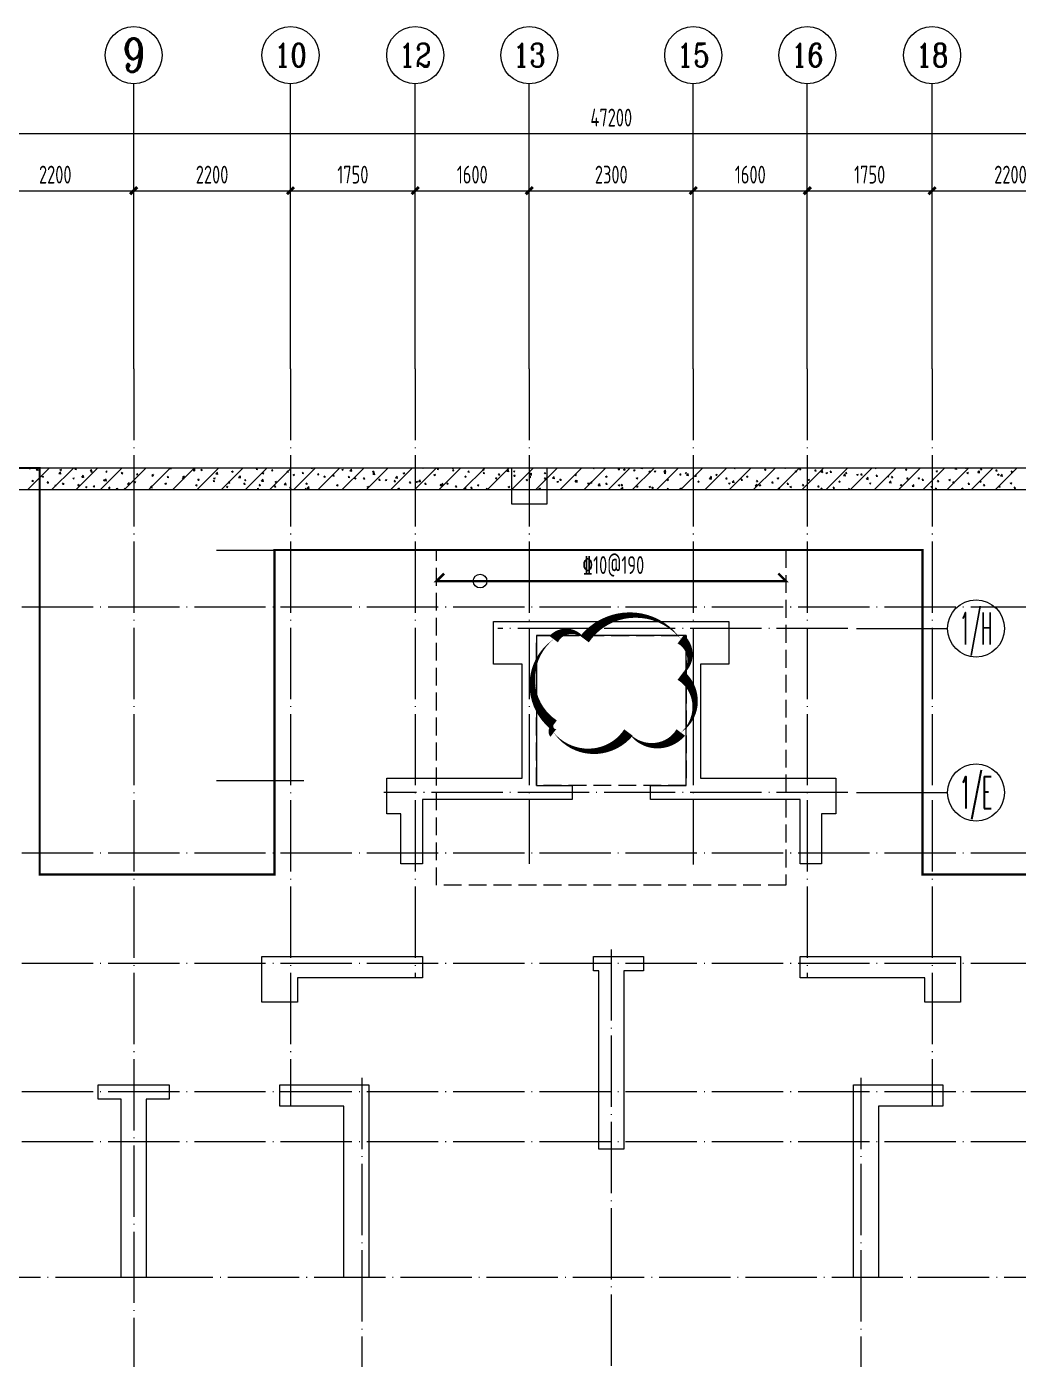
# Model space of a CAD drawing. Extents: x 5874492 to 7194610, y -939842 to -279257.
# Drawn here: x 6106442 to 6120353, y -567029 to -548338 of the extents above; entities that cross this region are included whole.
import ezdxf
from ezdxf.enums import TextEntityAlignment as Align

# ---------------------------------------------------------------- set-up
doc = ezdxf.new("R2010")
doc.units = 0
doc.header["$LTSCALE"] = 1000
doc.linetypes.add('DASH', pattern=[0.35, 0.25, -0.1])
doc.linetypes.add('DOTE', pattern=[2.42, 2, -0.2, 0.02, -0.2])
for name, color, linetype, lineweight in [('A-标注-内部轴号', 105, 'Continuous', 15), ('A-标注-轴号', 3, 'Continuous', 15), ('A-标注-轴号文字', 7, 'Continuous', 15), ('A-轴线-塔楼', 1, 'DOTE', 9), ('A-轴线-隔墙', 41, 'DOTE', 9), ('S-基础-BASE', 4, 'DASH', 20), ('S-基础-BASE-CON', 2, 'Continuous', 20), ('S-基础-DQ', 6, 'Continuous', 20), ('S-基础-HATCH', 251, 'Continuous', 20), ('S-墙柱-WALL', 6, 'Continuous', 20), ('S-板-楼板正筋', 107, 'Continuous', 20), ('S-板-楼板正筋文字', 107, 'Continuous', 20), ('S-轴网-轴号', 3, 'Continuous', 20), ('S-轴网-轴线', 1, 'DOTE', 9)]:
    doc.layers.add(name, color=color, linetype=linetype, lineweight=lineweight)
doc.layers.add('S-活动层-非打印1', color=170, linetype='Continuous', plot=False)
doc.styles.add('_TCH_AXIS', font='COMPLEX.shx', dxfattribs={"bigfont": 'hztxt.shx'})
doc.styles.add('BW_Rein', font='tssdeng.shx', dxfattribs={"width": 0.7, "bigfont": 'hztxt.shx'})
doc.styles.add('COMPLEX', font='COMPLEX')
doc.styles.add('TSSD_REIN_T3', font='tssdeng.shx', dxfattribs={"width": 0.7, "bigfont": 'hztxt.shx'})
doc.dimstyles.new('_TCH_ARCH&&100', dxfattribs={"dimtxt": 250, "dimasz": 100, "dimexe": 100, "dimexo": 100, "dimgap": 100, "dimtad": 1, "dimdec": 0, "dimzin": 0, "dimdsep": 46, "dimtxsty": 'TSSD_REIN_T3', "dimblk": 'ARCHTICK', "dimcen": 0.09, "dimclrt": 7, "dimazin": 2, "dimtfac": 1, "dimtdec": 0, "dimtix": 1, "dimtmove": 2, "dimatfit": 3, "dimfxl": 0, "dimtolj": 1, "dimtzin": 0, "dimarcsym": 0})

# ---------------------------------------------------------------- blocks, each defined once
blk = doc.blocks.new('A$C7008057F')
at = {"layer": 'S-基础-BASE-CON', "const_width": 30}
blk.add_lwpolyline([(32310, 2050), (20370, 2050), (20370, -3650), (17065, -3650), (17065, 900), (7975, 900), (7975, 900), (7975, 100), (7975, -1680), (7975, -2330), (7975, -3650), (4680, -3650), (4680, 2050), (-6860, 2050), (-6860, -4950), (-12960, -4950), (-12960, -17400)], dxfattribs=at)
blk = doc.blocks.new('sfdgjhgfhgkjhk')
at = {"layer": 'S-基础-DQ'}
for points in [[(6945492, 358792), (6945492, 356336), (6963809, 356336), (6963809, 354236), (6966809, 354236), (6966809, 354586), (6971909, 354586), (6971909, 347036), (6977909, 347036), (6977909, 339686), (6931592, 339686), (6931592, 336294)], [(6931892, 336294), (6931892, 339386), (6978209, 339386), (6978209, 347336), (6972209, 347336), (6972209, 354886), (6966509, 354886), (6966509, 354536), (6964109, 354536), (6964109, 356636), (6945792, 356636), (6945792, 358792)]]:
    blk.add_lwpolyline(points, dxfattribs=at)
blk.add_lwpolyline([(6953609, 356136), (6953609, 356636), (6953109, 356636), (6953109, 356136)], close=True, dxfattribs=at)
at = {"layer": 'S-基础-HATCH'}
for p, q in [((6946323, 356336), (6946623, 356636)), ((6946345, 356636), (6946359, 356627)), ((6946359, 356623), (6946364, 356636)), ((6946440, 356609), (6946464, 356633)), ((6946468, 356602), (6946464, 356631)), ((6946663, 356336), (6946963, 356636)), ((6946775, 356613), (6946796, 356621)), ((6946775, 356613), (6946790, 356603)), ((6946790, 356633), (6946789, 356636)), ((6946790, 356599), (6946797, 356618)), ((6946986, 356619), (6947001, 356636)), ((6946986, 356619), (6947004, 356618)), ((6947005, 356614), (6947001, 356633)), ((6947002, 356336), (6947302, 356636)), ((6947201, 356600), (6947216, 356617)), ((6947220, 356595), (6947217, 356614)), ((6947342, 356336), (6947642, 356636)), ((6947681, 356336), (6947981, 356636)), ((6948020, 356336), (6948320, 356636)), ((6948322, 356636), (6948335, 356627)), ((6948336, 356624), (6948340, 356636)), ((6948360, 356336), (6948660, 356636)), ((6948642, 356603), (6948665, 356628)), ((6948669, 356596), (6948666, 356625)), ((6948699, 356336), (6948999, 356636)), ((6948751, 356613), (6948772, 356621)), ((6948751, 356613), (6948766, 356603)), ((6948767, 356600), (6948773, 356618)), ((6949039, 356336), (6949339, 356636)), ((6949329, 356636), (6949330, 356636)), ((6949330, 356633), (6949330, 356636)), ((6949378, 356336), (6949678, 356636)), ((6949527, 356619), (6949541, 356636)), ((6949527, 356619), (6949545, 356617)), ((6949545, 356614), (6949542, 356633)), ((6949717, 356336), (6950017, 356636)), ((6949742, 356600), (6949756, 356617)), ((6949761, 356595), (6949757, 356614)), ((6950057, 356336), (6950357, 356636)), ((6950300, 356636), (6950312, 356628)), ((6950313, 356625), (6950316, 356636)), ((6950396, 356336), (6950696, 356636)), ((6950728, 356614), (6950749, 356622)), ((6950728, 356614), (6950743, 356604)), ((6950736, 356336), (6951036, 356636)), ((6950744, 356601), (6950750, 356619)), ((6950843, 356598), (6950866, 356622)), ((6950870, 356591), (6950867, 356619)), ((6951075, 356336), (6951375, 356636)), ((6951415, 356336), (6951715, 356636)), ((6951754, 356336), (6952054, 356636)), ((6951867, 356636), (6951870, 356636)), ((6951871, 356633), (6951870, 356636)), ((6952067, 356619), (6952082, 356636)), ((6952067, 356619), (6952085, 356617)), ((6952086, 356614), (6952082, 356632)), ((6952093, 356336), (6952393, 356636)), ((6952277, 356636), (6952288, 356629)), ((6952282, 356600), (6952297, 356617)), ((6952289, 356625), (6952293, 356636)), ((6952301, 356595), (6952298, 356614)), ((6952433, 356336), (6952733, 356636)), ((6952705, 356615), (6952726, 356623)), ((6952705, 356615), (6952720, 356605)), ((6952720, 356601), (6952726, 356619)), ((6952752, 356635), (6952752, 356636)), ((6952772, 356336), (6953072, 356636)), ((6953045, 356592), (6953068, 356616)), ((6953072, 356585), (6953069, 356613)), ((6953112, 356336), (6953412, 356636)), ((6953451, 356336), (6953751, 356636)), ((6953790, 356336), (6954090, 356636)), ((6954130, 356336), (6954430, 356636)), ((6954255, 356636), (6954265, 356629)), ((6954266, 356626), (6954269, 356636)), ((6954404, 356636), (6954411, 356636)), ((6954411, 356632), (6954411, 356636)), ((6954469, 356336), (6954769, 356636)), ((6954608, 356618), (6954622, 356636)), ((6954608, 356618), (6954626, 356617)), ((6954626, 356613), (6954623, 356632)), ((6954681, 356615), (6954702, 356623)), ((6954681, 356615), (6954696, 356605)), ((6954697, 356602), (6954703, 356620)), ((6954809, 356336), (6955109, 356636)), ((6954823, 356600), (6954837, 356617)), ((6954842, 356595), (6954838, 356613)), ((6954926, 356636), (6954926, 356636)), ((6954926, 356636), (6954952, 356632)), ((6954953, 356629), (6954952, 356636)), ((6955148, 356336), (6955448, 356636)), ((6955487, 356336), (6955787, 356636)), ((6955827, 356336), (6956127, 356636)), ((6956166, 356336), (6956466, 356636)), ((6956233, 356636), (6956242, 356630)), ((6956242, 356627), (6956246, 356636)), ((6956506, 356336), (6956806, 356636)), ((6956658, 356616), (6956679, 356624)), ((6956658, 356616), (6956673, 356606)), ((6956674, 356603), (6956680, 356621)), ((6956845, 356336), (6957145, 356636)), ((6956942, 356636), (6956951, 356635)), ((6956952, 356632), (6956951, 356636)), ((6957127, 356630), (6957133, 356636)), ((6957127, 356630), (6957154, 356626)), ((6957148, 356618), (6957163, 356635)), ((6957148, 356618), (6957166, 356617)), ((6957155, 356623), (6957153, 356636)), ((6957167, 356613), (6957163, 356632)), ((6957185, 356336), (6957485, 356636)), ((6957364, 356599), (6957378, 356616)), ((6957382, 356594), (6957379, 356613)), ((6957524, 356336), (6957824, 356636)), ((6957863, 356336), (6958163, 356636)), ((6958203, 356336), (6958503, 356636)), ((6958210, 356636), (6958218, 356631)), ((6958219, 356627), (6958222, 356636)), ((6958542, 356336), (6958842, 356636)), ((6958635, 356617), (6958656, 356625)), ((6958635, 356617), (6958650, 356607)), ((6958650, 356603), (6958656, 356621)), ((6958882, 356336), (6959182, 356636)), ((6959221, 356336), (6959521, 356636)), ((6959329, 356625), (6959340, 356636)), ((6959329, 356625), (6959355, 356620)), ((6959356, 356618), (6959354, 356636)), ((6959480, 356636), (6959492, 356635)), ((6959492, 356632), (6959491, 356636)), ((6959560, 356336), (6959860, 356636)), ((6959689, 356618), (6959703, 356635)), ((6959689, 356618), (6959707, 356616)), ((6959707, 356613), (6959704, 356632)), ((6959900, 356336), (6960200, 356636)), ((6959904, 356599), (6959918, 356616)), ((6959923, 356594), (6959919, 356613)), ((6960188, 356636), (6960195, 356631)), ((6960196, 356628), (6960198, 356636)), ((6946382, 356450), (6946397, 356467)), ((6946382, 356450), (6946400, 356448)), ((6946401, 356445), (6946398, 356464)), ((6946440, 356609), (6946467, 356605)), ((6946523, 356516), (6946544, 356524)), ((6946523, 356516), (6946538, 356506)), ((6946538, 356503), (6946544, 356521)), ((6946598, 356431), (6946612, 356448)), ((6946598, 356431), (6946615, 356430)), ((6946616, 356426), (6946613, 356445)), ((6946760, 356559), (6946784, 356584)), ((6946760, 356559), (6946787, 356555)), ((6946788, 356552), (6946784, 356581)), ((6946813, 356412), (6946827, 356429)), ((6946831, 356407), (6946828, 356426)), ((6946954, 356492), (6946975, 356500)), ((6946954, 356492), (6946969, 356482)), ((6946970, 356479), (6946976, 356497)), ((6947081, 356510), (6947104, 356534)), ((6947081, 356510), (6947107, 356506)), ((6947108, 356503), (6947105, 356531)), ((6947201, 356600), (6947219, 356599)), ((6947206, 356589), (6947227, 356597)), ((6947206, 356589), (6947221, 356579)), ((6947222, 356575), (6947228, 356593)), ((6947385, 356468), (6947406, 356476)), ((6947385, 356468), (6947400, 356458)), ((6947401, 356460), (6947424, 356484)), ((6947401, 356455), (6947407, 356473)), ((6947401, 356460), (6947427, 356456)), ((6947417, 356581), (6947431, 356599)), ((6947417, 356581), (6947435, 356580)), ((6947428, 356453), (6947425, 356482)), ((6947435, 356577), (6947432, 356595)), ((6947632, 356563), (6947646, 356580)), ((6947632, 356563), (6947650, 356561)), ((6947637, 356565), (6947658, 356573)), ((6947637, 356565), (6947652, 356555)), ((6947650, 356558), (6947647, 356577)), ((6947653, 356551), (6947659, 356569)), ((6947721, 356410), (6947744, 356435)), ((6947748, 356403), (6947745, 356432)), ((6947816, 356444), (6947837, 356452)), ((6947816, 356444), (6947831, 356434)), ((6947832, 356431), (6947838, 356449)), ((6947847, 356544), (6947861, 356561)), ((6947847, 356544), (6947865, 356542)), ((6947866, 356539), (6947862, 356558)), ((6948062, 356525), (6948077, 356542)), ((6948062, 356525), (6948080, 356523)), ((6948068, 356541), (6948089, 356549)), ((6948068, 356541), (6948083, 356531)), ((6948081, 356520), (6948077, 356539)), ((6948084, 356527), (6948090, 356545)), ((6948247, 356420), (6948268, 356428)), ((6948263, 356407), (6948269, 356425)), ((6948277, 356506), (6948292, 356523)), ((6948277, 356506), (6948295, 356505)), ((6948296, 356501), (6948292, 356520)), ((6948493, 356487), (6948507, 356505)), ((6948493, 356487), (6948510, 356486)), ((6948499, 356517), (6948520, 356525)), ((6948499, 356517), (6948514, 356507)), ((6948511, 356482), (6948508, 356501)), ((6948515, 356503), (6948521, 356521)), ((6948642, 356603), (6948668, 356599)), ((6948708, 356468), (6948722, 356486)), ((6948708, 356468), (6948726, 356467)), ((6948726, 356464), (6948723, 356482)), ((6948923, 356450), (6948937, 356467)), ((6948923, 356450), (6948941, 356448)), ((6948931, 356493), (6948952, 356501)), ((6948931, 356493), (6948945, 356483)), ((6948941, 356445), (6948938, 356464)), ((6948946, 356479), (6948952, 356497)), ((6948962, 356554), (6948985, 356578)), ((6948962, 356554), (6948989, 356550)), ((6948989, 356547), (6948986, 356575)), ((6949138, 356431), (6949153, 356448)), ((6949138, 356431), (6949156, 356429)), ((6949157, 356426), (6949153, 356445)), ((6949183, 356589), (6949204, 356597)), ((6949183, 356589), (6949198, 356579)), ((6949198, 356576), (6949204, 356594)), ((6949282, 356504), (6949305, 356528)), ((6949282, 356504), (6949309, 356500)), ((6949309, 356497), (6949306, 356526)), ((6949353, 356412), (6949368, 356429)), ((6949362, 356469), (6949383, 356477)), ((6949362, 356469), (6949377, 356459)), ((6949372, 356407), (6949368, 356426)), ((6949377, 356455), (6949383, 356473)), ((6949602, 356454), (6949626, 356479)), ((6949602, 356454), (6949629, 356450)), ((6949614, 356565), (6949635, 356573)), ((6949614, 356565), (6949629, 356555)), ((6949630, 356447), (6949626, 356476)), ((6949629, 356552), (6949635, 356570)), ((6949742, 356600), (6949760, 356598)), ((6949793, 356445), (6949814, 356453)), ((6949793, 356445), (6949808, 356435)), ((6949808, 356431), (6949814, 356449)), ((6949922, 356405), (6949946, 356429)), ((6949950, 356398), (6949946, 356426)), ((6949957, 356581), (6949972, 356598)), ((6949957, 356581), (6949975, 356580)), ((6949976, 356576), (6949972, 356595)), ((6950045, 356541), (6950066, 356549)), ((6950045, 356541), (6950060, 356531)), ((6950060, 356528), (6950067, 356546)), ((6950172, 356562), (6950187, 356580)), ((6950172, 356562), (6950190, 356561)), ((6950191, 356557), (6950187, 356576)), ((6950224, 356421), (6950245, 356429)), ((6950240, 356407), (6950246, 356425)), ((6950388, 356544), (6950402, 356561)), ((6950388, 356544), (6950405, 356542)), ((6950406, 356539), (6950403, 356557)), ((6950476, 356517), (6950497, 356525)), ((6950476, 356517), (6950491, 356507)), ((6950492, 356504), (6950498, 356522)), ((6950603, 356525), (6950617, 356542)), ((6950603, 356525), (6950621, 356523)), ((6950621, 356520), (6950618, 356539)), ((6950818, 356506), (6950832, 356523)), ((6950818, 356506), (6950836, 356504)), ((6950836, 356501), (6950833, 356520)), ((6950843, 356598), (6950870, 356594)), ((6950907, 356493), (6950928, 356501)), ((6950907, 356493), (6950922, 356483)), ((6950923, 356480), (6950929, 356498)), ((6951033, 356487), (6951047, 356504)), ((6951033, 356487), (6951051, 356485)), ((6951052, 356482), (6951048, 356501)), ((6951159, 356590), (6951180, 356598)), ((6951159, 356590), (6951174, 356580)), ((6951163, 356548), (6951187, 356572)), ((6951163, 356548), (6951190, 356544)), ((6951175, 356577), (6951181, 356595)), ((6951191, 356541), (6951187, 356570)), ((6951248, 356468), (6951263, 356485)), ((6951248, 356468), (6951266, 356467)), ((6951267, 356463), (6951263, 356482)), ((6951338, 356469), (6951359, 356477)), ((6951338, 356469), (6951353, 356459)), ((6951354, 356456), (6951360, 356474)), ((6951463, 356449), (6951478, 356467)), ((6951463, 356449), (6951481, 356448)), ((6951482, 356444), (6951479, 356463)), ((6951483, 356498), (6951507, 356523)), ((6951483, 356498), (6951510, 356494)), ((6951511, 356491), (6951507, 356520)), ((6951590, 356566), (6951611, 356574)), ((6951590, 356566), (6951605, 356556)), ((6951606, 356553), (6951612, 356571)), ((6951679, 356431), (6951693, 356448)), ((6951679, 356431), (6951697, 356429)), ((6951697, 356426), (6951694, 356444)), ((6951769, 356445), (6951790, 356453)), ((6951769, 356445), (6951784, 356435)), ((6951785, 356432), (6951791, 356450)), ((6951804, 356449), (6951827, 356473)), ((6951804, 356449), (6951830, 356445)), ((6951831, 356442), (6951828, 356470)), ((6951894, 356412), (6951908, 356429)), ((6951912, 356407), (6951909, 356426)), ((6952022, 356542), (6952043, 356550)), ((6952022, 356542), (6952036, 356532)), ((6952037, 356529), (6952043, 356547)), ((6952201, 356421), (6952222, 356429)), ((6952216, 356408), (6952222, 356426)), ((6952282, 356600), (6952300, 356598)), ((6952453, 356518), (6952474, 356526)), ((6952453, 356518), (6952468, 356508)), ((6952468, 356505), (6952474, 356523)), ((6952498, 356581), (6952512, 356598)), ((6952498, 356581), (6952516, 356579)), ((6952516, 356576), (6952513, 356595)), ((6952713, 356562), (6952727, 356579)), ((6952713, 356562), (6952731, 356561)), ((6952731, 356557), (6952728, 356576)), ((6952884, 356494), (6952905, 356502)), ((6952884, 356494), (6952899, 356484)), ((6952899, 356481), (6952905, 356499)), ((6952928, 356543), (6952942, 356561)), ((6952928, 356543), (6952946, 356542)), ((6952947, 356538), (6952943, 356557)), ((6953045, 356592), (6953071, 356588)), ((6953136, 356591), (6953157, 356599)), ((6953136, 356591), (6953151, 356581)), ((6953143, 356524), (6953158, 356542)), ((6953143, 356524), (6953161, 356523)), ((6953151, 356577), (6953158, 356595)), ((6953162, 356520), (6953158, 356538)), ((6953315, 356470), (6953336, 356478)), ((6953315, 356470), (6953330, 356460)), ((6953331, 356457), (6953337, 356475)), ((6953358, 356506), (6953373, 356523)), ((6953358, 356506), (6953376, 356504)), ((6953365, 356542), (6953388, 356567)), ((6953365, 356542), (6953391, 356538)), ((6953377, 356501), (6953374, 356520)), ((6953392, 356535), (6953389, 356564)), ((6953567, 356567), (6953588, 356575)), ((6953567, 356567), (6953582, 356557)), ((6953574, 356487), (6953588, 356504)), ((6953574, 356487), (6953591, 356485)), ((6953583, 356553), (6953589, 356571)), ((6953592, 356482), (6953589, 356501)), ((6953685, 356493), (6953708, 356517)), ((6953685, 356493), (6953712, 356489)), ((6953712, 356486), (6953709, 356514)), ((6953746, 356446), (6953767, 356454)), ((6953746, 356446), (6953761, 356436)), ((6953762, 356433), (6953768, 356451)), ((6953789, 356468), (6953803, 356485)), ((6953789, 356468), (6953807, 356466)), ((6953807, 356463), (6953804, 356482)), ((6953998, 356543), (6954019, 356551)), ((6953998, 356543), (6954013, 356533)), ((6954004, 356449), (6954018, 356466)), ((6954004, 356449), (6954022, 356448)), ((6954005, 356443), (6954028, 356467)), ((6954005, 356443), (6954032, 356439)), ((6954014, 356529), (6954020, 356547)), ((6954023, 356444), (6954019, 356463)), ((6954032, 356436), (6954029, 356464)), ((6954177, 356422), (6954198, 356430)), ((6954193, 356408), (6954199, 356427)), ((6954219, 356430), (6954234, 356448)), ((6954219, 356430), (6954237, 356429)), ((6954238, 356425), (6954234, 356444)), ((6954429, 356519), (6954450, 356527)), ((6954429, 356519), (6954444, 356509)), ((6954434, 356411), (6954449, 356429)), ((6954445, 356505), (6954451, 356523)), ((6954453, 356407), (6954449, 356425)), ((6954823, 356600), (6954841, 356598)), ((6954860, 356495), (6954881, 356503)), ((6954860, 356495), (6954875, 356485)), ((6954876, 356481), (6954882, 356499)), ((6955038, 356581), (6955053, 356598)), ((6955038, 356581), (6955056, 356579)), ((6955057, 356576), (6955053, 356595)), ((6955112, 356591), (6955133, 356599)), ((6955112, 356591), (6955127, 356581)), ((6955128, 356578), (6955134, 356596)), ((6955246, 356586), (6955269, 356611)), ((6955246, 356586), (6955273, 356582)), ((6955253, 356562), (6955268, 356579)), ((6955253, 356562), (6955271, 356560)), ((6955272, 356557), (6955268, 356576)), ((6955273, 356579), (6955270, 356608)), ((6955292, 356471), (6955313, 356479)), ((6955292, 356471), (6955306, 356461)), ((6955307, 356457), (6955313, 356475)), ((6955469, 356543), (6955483, 356560)), ((6955469, 356543), (6955486, 356541)), ((6955487, 356538), (6955484, 356557)), ((6955544, 356567), (6955565, 356575)), ((6955544, 356567), (6955559, 356557)), ((6955559, 356554), (6955565, 356572)), ((6955566, 356537), (6955589, 356561)), ((6955566, 356537), (6955593, 356532)), ((6955593, 356530), (6955590, 356558)), ((6955684, 356524), (6955698, 356541)), ((6955684, 356524), (6955702, 356523)), ((6955702, 356519), (6955699, 356538)), ((6955723, 356447), (6955744, 356455)), ((6955723, 356447), (6955738, 356436)), ((6955738, 356433), (6955744, 356451)), ((6955886, 356487), (6955910, 356511)), ((6955886, 356487), (6955913, 356483)), ((6955899, 356505), (6955913, 356523)), ((6955899, 356505), (6955917, 356504)), ((6955914, 356480), (6955910, 356508)), ((6955917, 356500), (6955914, 356519)), ((6955975, 356543), (6955996, 356551)), ((6955975, 356543), (6955990, 356533)), ((6955990, 356530), (6955996, 356548)), ((6956114, 356487), (6956129, 356504)), ((6956114, 356487), (6956132, 356485)), ((6956133, 356482), (6956129, 356500)), ((6956154, 356423), (6956175, 356431)), ((6956169, 356409), (6956176, 356427)), ((6956206, 356437), (6956230, 356462)), ((6956206, 356437), (6956233, 356433)), ((6956234, 356430), (6956230, 356459)), ((6956329, 356468), (6956344, 356485)), ((6956329, 356468), (6956347, 356466)), ((6956348, 356463), (6956344, 356482)), ((6956406, 356519), (6956427, 356527)), ((6956406, 356519), (6956421, 356509)), ((6956421, 356506), (6956428, 356524)), ((6956544, 356449), (6956559, 356466)), ((6956544, 356449), (6956562, 356447)), ((6956563, 356444), (6956560, 356463)), ((6956760, 356430), (6956774, 356447)), ((6956760, 356430), (6956778, 356429)), ((6956778, 356425), (6956775, 356444)), ((6956837, 356495), (6956858, 356503)), ((6956837, 356495), (6956852, 356485)), ((6956853, 356482), (6956859, 356500)), ((6956975, 356411), (6956989, 356428)), ((6956993, 356406), (6956990, 356425)), ((6957089, 356592), (6957110, 356600)), ((6957089, 356592), (6957104, 356582)), ((6957105, 356579), (6957111, 356597)), ((6957268, 356471), (6957289, 356479)), ((6957268, 356471), (6957283, 356461)), ((6957284, 356458), (6957290, 356476)), ((6957364, 356599), (6957381, 356598)), ((6957447, 356581), (6957471, 356605)), ((6957447, 356581), (6957474, 356576)), ((6957475, 356574), (6957471, 356602)), ((6957520, 356568), (6957541, 356576)), ((6957520, 356568), (6957535, 356558)), ((6957536, 356555), (6957542, 356573)), ((6957579, 356580), (6957593, 356598)), ((6957579, 356580), (6957597, 356579)), ((6957597, 356576), (6957594, 356594)), ((6957699, 356447), (6957720, 356455)), ((6957699, 356447), (6957714, 356437)), ((6957715, 356434), (6957721, 356452)), ((6957768, 356531), (6957791, 356555)), ((6957768, 356531), (6957794, 356527)), ((6957795, 356524), (6957792, 356552)), ((6957794, 356562), (6957808, 356579)), ((6957794, 356562), (6957812, 356560)), ((6957812, 356557), (6957809, 356575)), ((6957951, 356544), (6957972, 356552)), ((6957951, 356544), (6957966, 356534)), ((6957967, 356531), (6957973, 356549)), ((6958009, 356543), (6958023, 356560)), ((6958009, 356543), (6958027, 356541)), ((6958028, 356538), (6958024, 356557)), ((6958088, 356481), (6958111, 356506)), ((6958088, 356481), (6958114, 356477)), ((6958115, 356474), (6958112, 356503)), ((6958130, 356423), (6958151, 356431)), ((6958146, 356410), (6958152, 356428)), ((6958224, 356524), (6958239, 356541)), ((6958224, 356524), (6958242, 356522)), ((6958243, 356519), (6958239, 356538)), ((6958383, 356520), (6958404, 356528)), ((6958383, 356520), (6958397, 356510)), ((6958398, 356507), (6958404, 356525)), ((6958408, 356432), (6958431, 356456)), ((6958408, 356432), (6958435, 356427)), ((6958435, 356425), (6958432, 356453)), ((6958439, 356505), (6958454, 356522)), ((6958439, 356505), (6958457, 356504)), ((6958458, 356500), (6958455, 356519)), ((6958655, 356486), (6958669, 356504)), ((6958655, 356486), (6958673, 356485)), ((6958673, 356481), (6958670, 356500)), ((6958814, 356496), (6958835, 356504)), ((6958814, 356496), (6958829, 356486)), ((6958829, 356483), (6958835, 356501)), ((6958870, 356467), (6958884, 356485)), ((6958870, 356467), (6958888, 356466)), ((6958888, 356463), (6958885, 356481)), ((6959066, 356593), (6959087, 356601)), ((6959066, 356593), (6959081, 356583)), ((6959081, 356579), (6959087, 356597)), ((6959085, 356449), (6959099, 356466)), ((6959085, 356449), (6959103, 356447)), ((6959104, 356444), (6959100, 356463)), ((6959245, 356472), (6959266, 356480)), ((6959245, 356472), (6959260, 356462)), ((6959260, 356458), (6959266, 356477)), ((6959300, 356430), (6959315, 356447)), ((6959300, 356430), (6959318, 356428)), ((6959319, 356425), (6959315, 356444)), ((6959497, 356569), (6959518, 356577)), ((6959497, 356569), (6959512, 356559)), ((6959512, 356555), (6959519, 356573)), ((6959515, 356411), (6959530, 356428)), ((6959534, 356406), (6959530, 356425)), ((6959649, 356575), (6959672, 356599)), ((6959649, 356575), (6959675, 356571)), ((6959676, 356568), (6959673, 356596)), ((6959676, 356448), (6959697, 356456)), ((6959676, 356448), (6959691, 356438)), ((6959692, 356434), (6959698, 356453)), ((6959904, 356599), (6959922, 356597)), ((6959928, 356545), (6959949, 356553)), ((6959928, 356545), (6959943, 356535)), ((6959944, 356531), (6959950, 356549)), ((6959969, 356525), (6959992, 356550)), ((6959969, 356525), (6959996, 356521)), ((6959996, 356518), (6959993, 356547)), ((6960107, 356424), (6960128, 356432)), ((6960107, 356424), (6960122, 356414)), ((6960119, 356580), (6960134, 356597)), ((6960119, 356580), (6960137, 356579)), ((6960123, 356410), (6960129, 356429)), ((6960138, 356575), (6960134, 356594)), ((6946702, 356395), (6946723, 356403)), ((6946702, 356395), (6946717, 356385)), ((6946717, 356382), (6946724, 356400)), ((6946813, 356412), (6946831, 356411)), ((6947028, 356393), (6947042, 356411)), ((6947028, 356393), (6947046, 356392)), ((6947047, 356389), (6947043, 356407)), ((6947133, 356371), (6947154, 356379)), ((6947133, 356371), (6947148, 356361)), ((6947149, 356358), (6947155, 356376)), ((6947243, 356375), (6947258, 356392)), ((6947243, 356375), (6947261, 356373)), ((6947262, 356370), (6947258, 356389)), ((6947458, 356356), (6947473, 356373)), ((6947458, 356356), (6947476, 356354)), ((6947477, 356351), (6947473, 356370)), ((6947564, 356347), (6947585, 356355)), ((6947564, 356347), (6947579, 356337)), ((6947581, 356336), (6947586, 356352)), ((6947673, 356337), (6947688, 356354)), ((6947673, 356337), (6947683, 356336)), ((6947691, 356336), (6947689, 356351)), ((6947721, 356410), (6947748, 356406)), ((6948041, 356361), (6948064, 356385)), ((6948041, 356361), (6948068, 356357)), ((6948068, 356354), (6948065, 356382)), ((6948247, 356420), (6948262, 356410)), ((6948678, 356396), (6948699, 356404)), ((6948678, 356396), (6948693, 356386)), ((6948694, 356383), (6948700, 356401)), ((6949110, 356372), (6949131, 356380)), ((6949110, 356372), (6949125, 356362)), ((6949125, 356358), (6949131, 356377)), ((6949353, 356412), (6949371, 356410)), ((6949541, 356348), (6949562, 356356)), ((6949541, 356348), (6949556, 356338)), ((6949557, 356336), (6949562, 356353)), ((6949568, 356393), (6949583, 356410)), ((6949568, 356393), (6949586, 356392)), ((6949587, 356388), (6949584, 356407)), ((6949784, 356374), (6949798, 356392)), ((6949784, 356374), (6949802, 356373)), ((6949802, 356369), (6949799, 356388)), ((6949922, 356405), (6949949, 356401)), ((6949999, 356356), (6950013, 356373)), ((6949999, 356356), (6950017, 356354)), ((6950017, 356351), (6950014, 356369)), ((6950214, 356337), (6950228, 356354)), ((6950214, 356337), (6950221, 356336)), ((6950224, 356421), (6950239, 356410)), ((6950232, 356336), (6950229, 356351)), ((6950243, 356355), (6950266, 356379)), ((6950243, 356355), (6950269, 356351)), ((6950270, 356348), (6950267, 356377)), ((6950655, 356397), (6950676, 356405)), ((6950655, 356397), (6950670, 356386)), ((6950671, 356383), (6950677, 356401)), ((6951086, 356373), (6951107, 356381)), ((6951086, 356373), (6951101, 356362)), ((6951102, 356359), (6951108, 356377)), ((6951517, 356348), (6951538, 356357)), ((6951517, 356348), (6951532, 356338)), ((6951533, 356336), (6951539, 356353)), ((6951894, 356412), (6951912, 356410)), ((6952109, 356393), (6952123, 356410)), ((6952109, 356393), (6952127, 356391)), ((6952124, 356399), (6952147, 356423)), ((6952128, 356388), (6952124, 356407)), ((6952124, 356399), (6952150, 356395)), ((6952151, 356392), (6952148, 356421)), ((6952201, 356421), (6952216, 356411)), ((6952324, 356374), (6952339, 356391)), ((6952324, 356374), (6952342, 356373)), ((6952343, 356369), (6952339, 356388)), ((6952444, 356349), (6952467, 356374)), ((6952444, 356349), (6952471, 356345)), ((6952471, 356342), (6952468, 356371)), ((6952539, 356355), (6952554, 356373)), ((6952539, 356355), (6952557, 356354)), ((6952558, 356350), (6952554, 356369)), ((6952632, 356397), (6952653, 356405)), ((6952632, 356397), (6952647, 356387)), ((6952647, 356384), (6952653, 356402)), ((6952754, 356336), (6952769, 356354)), ((6952754, 356336), (6952758, 356336)), ((6952772, 356336), (6952770, 356350)), ((6953063, 356373), (6953084, 356381)), ((6953063, 356373), (6953078, 356363)), ((6953078, 356360), (6953085, 356378)), ((6953494, 356349), (6953515, 356357)), ((6953494, 356349), (6953509, 356339)), ((6953510, 356336), (6953516, 356354)), ((6954177, 356422), (6954192, 356412)), ((6954325, 356393), (6954349, 356418)), ((6954325, 356393), (6954352, 356389)), ((6954353, 356386), (6954349, 356415)), ((6954434, 356411), (6954452, 356410)), ((6954608, 356398), (6954629, 356406)), ((6954608, 356398), (6954623, 356388)), ((6954624, 356384), (6954630, 356403)), ((6954645, 356344), (6954669, 356368)), ((6954645, 356344), (6954672, 356340)), ((6954649, 356393), (6954664, 356410)), ((6954649, 356393), (6954667, 356391)), ((6954668, 356388), (6954665, 356407)), ((6954673, 356337), (6954669, 356365)), ((6954865, 356374), (6954879, 356391)), ((6954865, 356374), (6954883, 356372)), ((6954883, 356369), (6954880, 356388)), ((6955039, 356374), (6955060, 356382)), ((6955039, 356374), (6955054, 356364)), ((6955055, 356360), (6955061, 356379)), ((6955080, 356355), (6955094, 356372)), ((6955080, 356355), (6955098, 356353)), ((6955098, 356350), (6955095, 356369)), ((6955295, 356336), (6955309, 356353)), ((6955295, 356336), (6955296, 356336)), ((6955313, 356336), (6955310, 356350)), ((6955471, 356350), (6955492, 356358)), ((6955471, 356350), (6955486, 356340)), ((6955486, 356336), (6955492, 356355)), ((6956154, 356423), (6956169, 356412)), ((6956527, 356388), (6956550, 356412)), ((6956527, 356388), (6956553, 356384)), ((6956554, 356381), (6956551, 356409)), ((6956585, 356398), (6956606, 356407)), ((6956585, 356398), (6956600, 356388)), ((6956601, 356385), (6956607, 356403)), ((6956847, 356338), (6956870, 356362)), ((6956847, 356338), (6956859, 356336)), ((6956874, 356336), (6956871, 356359)), ((6956975, 356411), (6956993, 356410)), ((6957016, 356374), (6957037, 356383)), ((6957016, 356374), (6957031, 356364)), ((6957032, 356361), (6957038, 356379)), ((6957190, 356392), (6957204, 356410)), ((6957190, 356392), (6957208, 356391)), ((6957209, 356388), (6957205, 356406)), ((6957405, 356374), (6957420, 356391)), ((6957405, 356374), (6957423, 356372)), ((6957424, 356369), (6957420, 356387)), ((6957447, 356350), (6957468, 356359)), ((6957447, 356350), (6957462, 356340)), ((6957463, 356337), (6957469, 356355)), ((6957620, 356355), (6957635, 356372)), ((6957620, 356355), (6957638, 356353)), ((6957639, 356350), (6957635, 356369)), ((6957836, 356336), (6957850, 356353)), ((6957853, 356336), (6957851, 356350)), ((6958130, 356423), (6958145, 356413)), ((6958562, 356399), (6958583, 356407)), ((6958562, 356399), (6958577, 356389)), ((6958577, 356386), (6958583, 356404)), ((6958728, 356382), (6958751, 356406)), ((6958728, 356382), (6958755, 356378)), ((6958755, 356375), (6958752, 356403)), ((6958993, 356375), (6959014, 356383)), ((6958993, 356375), (6959008, 356365)), ((6959008, 356362), (6959014, 356380)), ((6959052, 356336), (6959072, 356357)), ((6959074, 356336), (6959072, 356354)), ((6959424, 356351), (6959445, 356359)), ((6959424, 356351), (6959439, 356341)), ((6959439, 356338), (6959446, 356356)), ((6959515, 356411), (6959533, 356409)), ((6959730, 356392), (6959745, 356409)), ((6959730, 356392), (6959748, 356391)), ((6959749, 356387), (6959746, 356406)), ((6959946, 356373), (6959960, 356391)), ((6959946, 356373), (6959964, 356372)), ((6959964, 356368), (6959961, 356387)), ((6960161, 356355), (6960175, 356372)), ((6960161, 356355), (6960179, 356353)), ((6960179, 356350), (6960176, 356368))]:
    blk.add_line(p, q, dxfattribs=at)
blk = doc.blocks.new('_AXISO')
blk.add_circle((0, 0), 0.5)
at = {"layer": 'S-轴网-轴号', "style": 'COMPLEX', "width": 1.041667}
blk.add_attdef('A', text='', height=0.56, dxfattribs=at).set_placement((-0.25, -0.28), (0.25, -0.28), align=Align.FIT)
blk = doc.blocks.new('_ArchTick')
at = {"color": 0, "linetype": 'ByBlock', "const_width": 0.4}
blk.add_lwpolyline([(-0.5, -0.5), (0.5, 0.5)], dxfattribs=at)
blk = doc.blocks.new('*D2415')
at = {"layer": 'A-标注-轴号', "color": 0, "lineweight": -2, "transparency": 16777216}
for p, q in [((0, 18540), (0, 21840)), ((0, 21740), (47200, 21740)), ((47200, 18540), (47200, 21840))]:
    blk.add_line(p, q, dxfattribs=at)
at = {"layer": 'Defpoints', "color": 0, "transparency": 16777216}
for p in [(47200, 21740), (0, 18440), (47200, 18440)]:
    blk.add_point(p, dxfattribs=at)
at = {"layer": 'A-标注-轴号', "color": 0, "lineweight": -2, "transparency": 16777216, "xscale": 100, "yscale": 100, "zscale": 100, "rotation": 180}
blk.add_blockref('_ArchTick', (0, 21740), dxfattribs=at)
at = {"layer": 'A-标注-轴号', "color": 0, "lineweight": -2, "transparency": 16777216, "xscale": 100, "yscale": 100, "zscale": 100}
blk.add_blockref('_ArchTick', (47200, 21740), dxfattribs=at)
at = {"layer": 'A-标注-轴号', "color": 7, "transparency": 16777216, "insert": (23600, 21965), "char_height": 250, "attachment_point": 5, "style": 'TSSD_REIN_T3'}
blk.add_mtext('\\A1;47200', dxfattribs=at)
blk = doc.blocks.new('*D2442')
at = {"layer": 'A-标注-轴号', "color": 0, "lineweight": -2, "transparency": 16777216}
for p, q in [((14700, 18540), (14700, 21040)), ((14700, 20940), (16900, 20940)), ((16900, 18540), (16900, 21040))]:
    blk.add_line(p, q, dxfattribs=at)
at = {"layer": 'Defpoints', "color": 0, "transparency": 16777216}
for p in [(16900, 20940), (14700, 18440), (16900, 18440)]:
    blk.add_point(p, dxfattribs=at)
at = {"layer": 'A-标注-轴号', "color": 0, "lineweight": -2, "transparency": 16777216, "xscale": 100, "yscale": 100, "zscale": 100, "rotation": 180}
blk.add_blockref('_ArchTick', (14700, 20940), dxfattribs=at)
at = {"layer": 'A-标注-轴号', "color": 0, "lineweight": -2, "transparency": 16777216, "xscale": 100, "yscale": 100, "zscale": 100}
blk.add_blockref('_ArchTick', (16900, 20940), dxfattribs=at)
at = {"layer": 'A-标注-轴号', "color": 7, "transparency": 16777216, "insert": (15800, 21165), "char_height": 250, "attachment_point": 5, "style": 'TSSD_REIN_T3'}
blk.add_mtext('\\A1;2200', dxfattribs=at)
blk = doc.blocks.new('*D2443')
at = {"layer": 'A-标注-轴号', "color": 0, "lineweight": -2, "transparency": 16777216}
for p, q in [((16900, 18540), (16900, 21040)), ((16900, 20940), (19100, 20940)), ((19100, 18540), (19100, 21040))]:
    blk.add_line(p, q, dxfattribs=at)
at = {"layer": 'Defpoints', "color": 0, "transparency": 16777216}
for p in [(19100, 20940), (16900, 18440), (19100, 18440)]:
    blk.add_point(p, dxfattribs=at)
at = {"layer": 'A-标注-轴号', "color": 0, "lineweight": -2, "transparency": 16777216, "xscale": 100, "yscale": 100, "zscale": 100, "rotation": 180}
blk.add_blockref('_ArchTick', (16900, 20940), dxfattribs=at)
at = {"layer": 'A-标注-轴号', "color": 0, "lineweight": -2, "transparency": 16777216, "xscale": 100, "yscale": 100, "zscale": 100}
blk.add_blockref('_ArchTick', (19100, 20940), dxfattribs=at)
at = {"layer": 'A-标注-轴号', "color": 7, "transparency": 16777216, "insert": (18000, 21165), "char_height": 250, "attachment_point": 5, "style": 'TSSD_REIN_T3'}
blk.add_mtext('\\A1;2200', dxfattribs=at)
blk = doc.blocks.new('*D2444')
at = {"layer": 'A-标注-轴号', "color": 0, "lineweight": -2, "transparency": 16777216}
for p, q in [((19100, 18540), (19100, 21040)), ((19100, 20940), (20850, 20940)), ((20850, 18540), (20850, 21040))]:
    blk.add_line(p, q, dxfattribs=at)
at = {"layer": 'Defpoints', "color": 0, "transparency": 16777216}
for p in [(20850, 20940), (19100, 18440), (20850, 18440)]:
    blk.add_point(p, dxfattribs=at)
at = {"layer": 'A-标注-轴号', "color": 0, "lineweight": -2, "transparency": 16777216, "xscale": 100, "yscale": 100, "zscale": 100, "rotation": 180}
blk.add_blockref('_ArchTick', (19100, 20940), dxfattribs=at)
at = {"layer": 'A-标注-轴号', "color": 0, "lineweight": -2, "transparency": 16777216, "xscale": 100, "yscale": 100, "zscale": 100}
blk.add_blockref('_ArchTick', (20850, 20940), dxfattribs=at)
at = {"layer": 'A-标注-轴号', "color": 7, "transparency": 16777216, "insert": (19975, 21165), "char_height": 250, "attachment_point": 5, "style": 'TSSD_REIN_T3'}
blk.add_mtext('\\A1;1750', dxfattribs=at)
blk = doc.blocks.new('*D2445')
at = {"layer": 'A-标注-轴号', "color": 0, "lineweight": -2, "transparency": 16777216}
for p, q in [((20850, 18540), (20850, 21040)), ((20850, 20940), (22450, 20940)), ((22450, 18540), (22450, 21040))]:
    blk.add_line(p, q, dxfattribs=at)
at = {"layer": 'Defpoints', "color": 0, "transparency": 16777216}
for p in [(22450, 20940), (20850, 18440), (22450, 18440)]:
    blk.add_point(p, dxfattribs=at)
at = {"layer": 'A-标注-轴号', "color": 0, "lineweight": -2, "transparency": 16777216, "xscale": 100, "yscale": 100, "zscale": 100, "rotation": 180}
blk.add_blockref('_ArchTick', (20850, 20940), dxfattribs=at)
at = {"layer": 'A-标注-轴号', "color": 0, "lineweight": -2, "transparency": 16777216, "xscale": 100, "yscale": 100, "zscale": 100}
blk.add_blockref('_ArchTick', (22450, 20940), dxfattribs=at)
at = {"layer": 'A-标注-轴号', "color": 7, "transparency": 16777216, "insert": (21650, 21165), "char_height": 250, "attachment_point": 5, "style": 'TSSD_REIN_T3'}
blk.add_mtext('\\A1;1600', dxfattribs=at)
blk = doc.blocks.new('*D2446')
at = {"layer": 'A-标注-轴号', "color": 0, "lineweight": -2, "transparency": 16777216}
for p, q in [((22450, 18540), (22450, 21040)), ((22450, 20940), (24750, 20940)), ((24750, 18540), (24750, 21040))]:
    blk.add_line(p, q, dxfattribs=at)
at = {"layer": 'Defpoints', "color": 0, "transparency": 16777216}
for p in [(24750, 20940), (22450, 18440), (24750, 18440)]:
    blk.add_point(p, dxfattribs=at)
at = {"layer": 'A-标注-轴号', "color": 0, "lineweight": -2, "transparency": 16777216, "xscale": 100, "yscale": 100, "zscale": 100, "rotation": 180}
blk.add_blockref('_ArchTick', (22450, 20940), dxfattribs=at)
at = {"layer": 'A-标注-轴号', "color": 0, "lineweight": -2, "transparency": 16777216, "xscale": 100, "yscale": 100, "zscale": 100}
blk.add_blockref('_ArchTick', (24750, 20940), dxfattribs=at)
at = {"layer": 'A-标注-轴号', "color": 7, "transparency": 16777216, "insert": (23600, 21165), "char_height": 250, "attachment_point": 5, "style": 'TSSD_REIN_T3'}
blk.add_mtext('\\A1;2300', dxfattribs=at)
blk = doc.blocks.new('*D2447')
at = {"layer": 'A-标注-轴号', "color": 0, "lineweight": -2, "transparency": 16777216}
for p, q in [((24750, 18540), (24750, 21040)), ((24750, 20940), (26350, 20940)), ((26350, 18540), (26350, 21040))]:
    blk.add_line(p, q, dxfattribs=at)
at = {"layer": 'Defpoints', "color": 0, "transparency": 16777216}
for p in [(26350, 20940), (24750, 18440), (26350, 18440)]:
    blk.add_point(p, dxfattribs=at)
at = {"layer": 'A-标注-轴号', "color": 0, "lineweight": -2, "transparency": 16777216, "xscale": 100, "yscale": 100, "zscale": 100, "rotation": 180}
blk.add_blockref('_ArchTick', (24750, 20940), dxfattribs=at)
at = {"layer": 'A-标注-轴号', "color": 0, "lineweight": -2, "transparency": 16777216, "xscale": 100, "yscale": 100, "zscale": 100}
blk.add_blockref('_ArchTick', (26350, 20940), dxfattribs=at)
at = {"layer": 'A-标注-轴号', "color": 7, "transparency": 16777216, "insert": (25550, 21165), "char_height": 250, "attachment_point": 5, "style": 'TSSD_REIN_T3'}
blk.add_mtext('\\A1;1600', dxfattribs=at)
blk = doc.blocks.new('*D2448')
at = {"layer": 'A-标注-轴号', "color": 0, "lineweight": -2, "transparency": 16777216}
for p, q in [((26350, 18540), (26350, 21040)), ((26350, 20940), (28100, 20940)), ((28100, 18540), (28100, 21040))]:
    blk.add_line(p, q, dxfattribs=at)
at = {"layer": 'Defpoints', "color": 0, "transparency": 16777216}
for p in [(28100, 20940), (26350, 18440), (28100, 18440)]:
    blk.add_point(p, dxfattribs=at)
at = {"layer": 'A-标注-轴号', "color": 0, "lineweight": -2, "transparency": 16777216, "xscale": 100, "yscale": 100, "zscale": 100, "rotation": 180}
blk.add_blockref('_ArchTick', (26350, 20940), dxfattribs=at)
at = {"layer": 'A-标注-轴号', "color": 0, "lineweight": -2, "transparency": 16777216, "xscale": 100, "yscale": 100, "zscale": 100}
blk.add_blockref('_ArchTick', (28100, 20940), dxfattribs=at)
at = {"layer": 'A-标注-轴号', "color": 7, "transparency": 16777216, "insert": (27225, 21165), "char_height": 250, "attachment_point": 5, "style": 'TSSD_REIN_T3'}
blk.add_mtext('\\A1;1750', dxfattribs=at)
blk = doc.blocks.new('*D2449')
at = {"layer": 'A-标注-轴号', "color": 0, "lineweight": -2, "transparency": 16777216}
for p, q in [((28100, 18540), (28100, 21040)), ((28100, 20940), (30300, 20940)), ((30300, 18540), (30300, 21040))]:
    blk.add_line(p, q, dxfattribs=at)
at = {"layer": 'Defpoints', "color": 0, "transparency": 16777216}
for p in [(30300, 20940), (28100, 18440), (30300, 18440)]:
    blk.add_point(p, dxfattribs=at)
at = {"layer": 'A-标注-轴号', "color": 0, "lineweight": -2, "transparency": 16777216, "xscale": 100, "yscale": 100, "zscale": 100, "rotation": 180}
blk.add_blockref('_ArchTick', (28100, 20940), dxfattribs=at)
at = {"layer": 'A-标注-轴号', "color": 0, "lineweight": -2, "transparency": 16777216, "xscale": 100, "yscale": 100, "zscale": 100}
blk.add_blockref('_ArchTick', (30300, 20940), dxfattribs=at)
at = {"layer": 'A-标注-轴号', "color": 7, "transparency": 16777216, "insert": (29200, 21165), "char_height": 250, "attachment_point": 5, "style": 'TSSD_REIN_T3'}
blk.add_mtext('\\A1;2200', dxfattribs=at)
blk = doc.blocks.new('A$C3FF375C5')
at = {"layer": 'A-标注-内部轴号'}
for p, q in [((27038.6, 14800), (28316.8, 14800)), ((27038.6, 12500), (28316.8, 12500))]:
    blk.add_line(p, q, dxfattribs=at)
at = {"layer": 'A-标注-轴号'}
for p, q in [((16900, 18440.3), (16900, 22440.3)), ((19100, 18440.3), (19100, 22440.3)), ((20850, 18440.3), (20850, 22440.3)), ((22450, 18440.3), (22450, 22440.3)), ((24750, 18440.3), (24750, 22440.3)), ((26350, 18440.3), (26350, 22440.3)), ((28100, 18440.3), (28100, 22440.3))]:
    blk.add_line(p, q, dxfattribs=at)
at = {"layer": 'A-轴线-塔楼', "linetype": 'DOTE', "ltscale": 0.5}
for p, q in [((16900, 18440.3), (16900, -8548.9)), ((19100, 18440.3), (19100, 8100)), ((20850, 18440.3), (20850, 9900)), ((22450, 18440.3), (22450, 11500)), ((24750, 18440.3), (24750, 11490)), ((26350, 18440.3), (26350, 9900)), ((28100, 18440.3), (28100, 8100)), ((59891.4, 15100), (-2283.6, 15100)), ((26918, 14800), (22008.6, 14800)), ((26918, 12500), (20410, 12500)), ((59891.4, 11650), (-2283.6, 11650)), ((23600, 10300), (23600, -8548.9)), ((59891.4, 10100), (-2283.6, 10100)), ((20100, 8500), (20100, -8548.9)), ((27100, 8500), (27100, -8548.9)), ((59891.4, 8300), (-2283.6, 8300)), ((59891.4, 7600), (-2283.6, 7600)), ((33741.8, 5700), (12955.9, 5700))]:
    blk.add_line(p, q, dxfattribs=at)
at = {"layer": 'A-轴线-隔墙', "ltscale": 0.5}
blk.add_line((33741.8, 5700), (12955.9, 5700), dxfattribs=at)
at = {"layer": 'A-标注-内部轴号'}
ref = blk.add_blockref('_AXISO', (28716.8, 14800), dxfattribs=dict(at, xscale=800, yscale=800, zscale=800))
ref.add_attrib('A', '1/H', dxfattribs={"layer": 'A-标注-轴号文字', "ltscale": 0.2, "height": 452.55, "style": '_TCH_AXIS', "width": 0.368421}).set_placement((28490.6, 14573.7), (28943.1, 14573.7), align=Align.FIT)
ref = blk.add_blockref('_AXISO', (28716.8, 12500), dxfattribs=dict(at, xscale=800, yscale=800, zscale=800))
ref.add_attrib('A', '1/E', dxfattribs={"layer": 'A-标注-轴号文字', "ltscale": 0.2, "height": 452.55, "style": '_TCH_AXIS', "width": 0.396226}).set_placement((28490.6, 12273.7), (28943.1, 12273.7), align=Align.FIT)
at = {"layer": 'A-标注-轴号'}
ref = blk.add_blockref('_AXISO', (16900, 22840.3), dxfattribs=dict(at, xscale=800, yscale=800, zscale=800))
ref.add_attrib('A', '9', dxfattribs={"layer": 'A-标注-轴号文字', "ltscale": 0.2, "height": 465.9, "style": '_TCH_AXIS'}).set_placement((16744.7, 22607.3), (17055.3, 22607.3), align=Align.FIT)
ref = blk.add_blockref('_AXISO', (19100, 22840.3), dxfattribs=dict(at, xscale=800, yscale=800, zscale=800))
ref.add_attrib('A', '10', dxfattribs={"layer": 'A-标注-轴号文字', "ltscale": 0.2, "height": 328.45, "style": '_TCH_AXIS'}).set_placement((18873.2, 22676.1), (19326.8, 22676.1), align=Align.FIT)
ref = blk.add_blockref('_AXISO', (20850, 22840.3), dxfattribs=dict(at, xscale=800, yscale=800, zscale=800))
ref.add_attrib('A', '12', dxfattribs={"layer": 'A-标注-轴号文字', "ltscale": 0.2, "height": 328.45, "style": '_TCH_AXIS'}).set_placement((20623.2, 22676.1), (21076.8, 22676.1), align=Align.FIT)
ref = blk.add_blockref('_AXISO', (22450, 22840.3), dxfattribs=dict(at, xscale=800, yscale=800, zscale=800))
ref.add_attrib('A', '13', dxfattribs={"layer": 'A-标注-轴号文字', "ltscale": 0.2, "height": 328.45, "style": '_TCH_AXIS'}).set_placement((22223.2, 22676.1), (22676.8, 22676.1), align=Align.FIT)
ref = blk.add_blockref('_AXISO', (24750, 22840.3), dxfattribs=dict(at, xscale=800, yscale=800, zscale=800))
ref.add_attrib('A', '15', dxfattribs={"layer": 'A-标注-轴号文字', "ltscale": 0.2, "height": 328.45, "style": '_TCH_AXIS'}).set_placement((24523.2, 22676.1), (24976.8, 22676.1), align=Align.FIT)
ref = blk.add_blockref('_AXISO', (26350, 22840.3), dxfattribs=dict(at, xscale=800, yscale=800, zscale=800))
ref.add_attrib('A', '16', dxfattribs={"layer": 'A-标注-轴号文字', "ltscale": 0.2, "height": 328.45, "style": '_TCH_AXIS'}).set_placement((26123.2, 22676.1), (26576.8, 22676.1), align=Align.FIT)
ref = blk.add_blockref('_AXISO', (28100, 22840.3), dxfattribs=dict(at, xscale=800, yscale=800, zscale=800))
ref.add_attrib('A', '18', dxfattribs={"layer": 'A-标注-轴号文字', "ltscale": 0.2, "height": 328.45, "style": '_TCH_AXIS'}).set_placement((27873.2, 22676.1), (28326.8, 22676.1), align=Align.FIT)
for p1, p2, distance, picture, middle in [((0, 18440.3), (47199.9, 18440.3), 3300, '*D2415', (23599.9, 21965.3)), ((14700, 18440.3), (16900, 18440.3), 2500, '*D2442', (15800, 21165.3)), ((16900, 18440.3), (19100, 18440.3), 2500, '*D2443', (18000, 21165.3)), ((19100, 18440.3), (20850, 18440.3), 2500, '*D2444', (19975, 21165.3)), ((20850, 18440.3), (22450, 18440.3), 2500, '*D2445', (21650, 21165.3)), ((22450, 18440.3), (24750, 18440.3), 2500, '*D2446', (23600, 21165.3)), ((24750, 18440.3), (26350, 18440.3), 2500, '*D2447', (25550, 21165.3)), ((26350, 18440.3), (28100, 18440.3), 2500, '*D2448', (27225, 21165.3)), ((28100, 18440.3), (30300, 18440.3), 2500, '*D2449', (29200, 21165.3))]:
    dim = blk.add_aligned_dim(p1=p1, p2=p2, distance=distance, dimstyle='_TCH_ARCH&&100', dxfattribs=at)
    dim.commit()
    dim.dimension.update_dxf_attribs({"geometry": picture, "text_midpoint": middle})

msp = doc.modelspace()

# ---------------------------------------------------------------- linework, layer by layer
at = {"layer": 'S-基础-BASE'}
for points in [[(6112193, -555678.8), (6117093, -555678.8), (6117093, -560378.8), (6112193, -560378.8)], [(6113593, -556878.8), (6115693, -556878.8), (6115693, -558978.8), (6113593, -558978.8)]]:
    msp.add_lwpolyline(points, close=True, dxfattribs=at)
at = {"layer": 'S-墙柱-WALL'}
for points in [[(6111693, -560078.8), (6111693, -559378.8), (6111492.9, -559378.8), (6111492.9, -558878.8), (6111992.9, -558878.8), (6113393, -558878.8), (6113393, -557278.8), (6112993, -557278.8), (6112993, -556678.8), (6113593, -556678.8), (6115893, -556678.8), (6116293, -556678.8), (6116293, -557278.8), (6115893, -557278.8), (6115893, -558878.8), (6117593, -558878.8), (6117793, -558878.8), (6117793, -559378.8), (6117593, -559378.8), (6117593, -560078.8), (6117293, -560078.8), (6117293, -559178.8), (6115193, -559178.8), (6115193, -558978.8), (6115693, -558978.8), (6115693, -556878.8), (6113593, -556878.8), (6113593, -557278.8), (6113593, -558978.8), (6114093, -558978.8), (6114093, -559178.8), (6111993, -559178.8), (6111993, -560078.8)], [(6109743, -562018.8), (6109743, -561378.8), (6111993, -561378.8), (6111993, -561678.8), (6110243, -561678.8), (6110243, -562018.8)], [(6114468, -564078.8), (6114468, -561578.8), (6114393, -561578.8), (6114393, -561378.8), (6115093, -561378.8), (6115093, -561578.8), (6114818, -561578.8), (6114818, -564078.8)], [(6117293, -561678.8), (6117293, -561378.8), (6119543, -561378.8), (6119543, -562018.8), (6119043, -562018.8), (6119043, -561678.8)], [(6108118, -565878.8), (6107768, -565878.8), (6107768, -563378.8), (6107443, -563378.8), (6107443, -563178.8), (6108443, -563178.8), (6108443, -563378.8), (6108118, -563378.8)], [(6110893, -565878.8), (6110893, -563478.8), (6109993, -563478.8), (6109993, -563178.8), (6111243, -563178.8), (6111243, -565878.8)], [(6118043, -565878.8), (6118043, -563178.8), (6119293, -563178.8), (6119293, -563478.8), (6118393, -563478.8), (6118393, -565878.8)]]:
    msp.add_lwpolyline(points, close=True, dxfattribs=at)
at = {"layer": 'S-板-楼板正筋', "const_width": 35}
msp.add_lwpolyline([(6112299.1, -556008.3), (6112193, -556114.4), (6117093, -556114.4), (6116986.9, -556008.3)], dxfattribs=at)
at = {"layer": 'S-板-楼板正筋'}
msp.add_circle((6112802.7, -556114.4), 96.1, dxfattribs=at)
at = {"layer": 'S-活动层-非打印1'}
msp.add_lwpolyline([(6113834.4, -556928.7, 0, 150, 0.5), (6113834.4, -558128.7, 0, 150, 0.5), (6113834.4, -558238.1, 0, 150, 0.5), (6114884.4, -558238.1, 0, 150, 0.5), (6115617.8, -558238.1, 0, 150, 0.5), (6115617.8, -557438.1, 0, 150, 0.5), (6115617.8, -556928.7, 0, 150, 0.5), (6114267.8, -556928.7, 0, 150, 0.5)], format="xyseb", close=True, dxfattribs=at)
at = {"layer": 'S-轴网-轴线'}
for p, q in [((6109103, -555678.8), (6110328, -555678.8)), ((6109103, -558908.8), (6110328, -558908.8))]:
    msp.add_line(p, q, dxfattribs=at)

# ---------------------------------------------------------------- block references
for name, p in [('sfdgjhgfhgkjhk', (-839866.2, -911164.9)), ('A$C7008057F', (6101943, -556578.8))]:
    msp.add_blockref(name, p)
at = {"layer": 'S-轴网-轴线', "ltscale": 0.2}
msp.add_blockref('A$C3FF375C5', (6091043, -571578.8), dxfattribs=at)

# ---------------------------------------------------------------- texts
at = {"layer": 'S-板-楼板正筋文字', "style": 'BW_Rein', "width": 0.7}
msp.add_text('\x8410@190', height=250, dxfattribs=at).set_placement((6114238.2, -556014.4))

doc.saveas('drawing.dxf')
